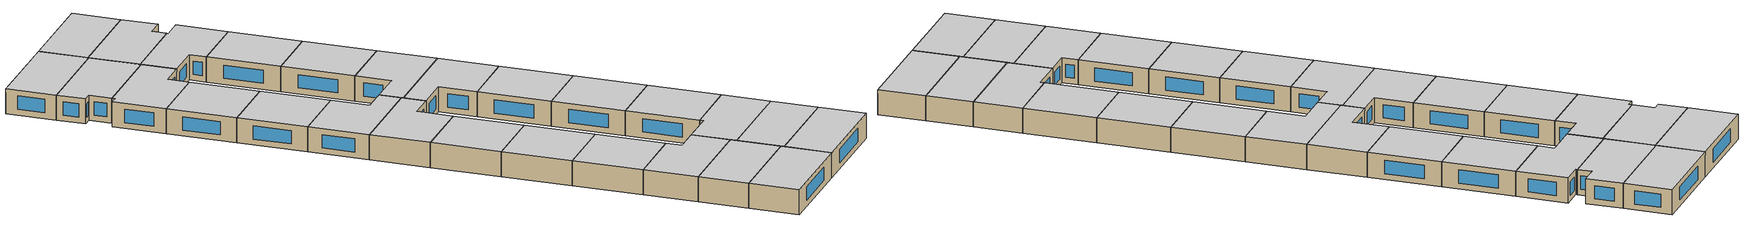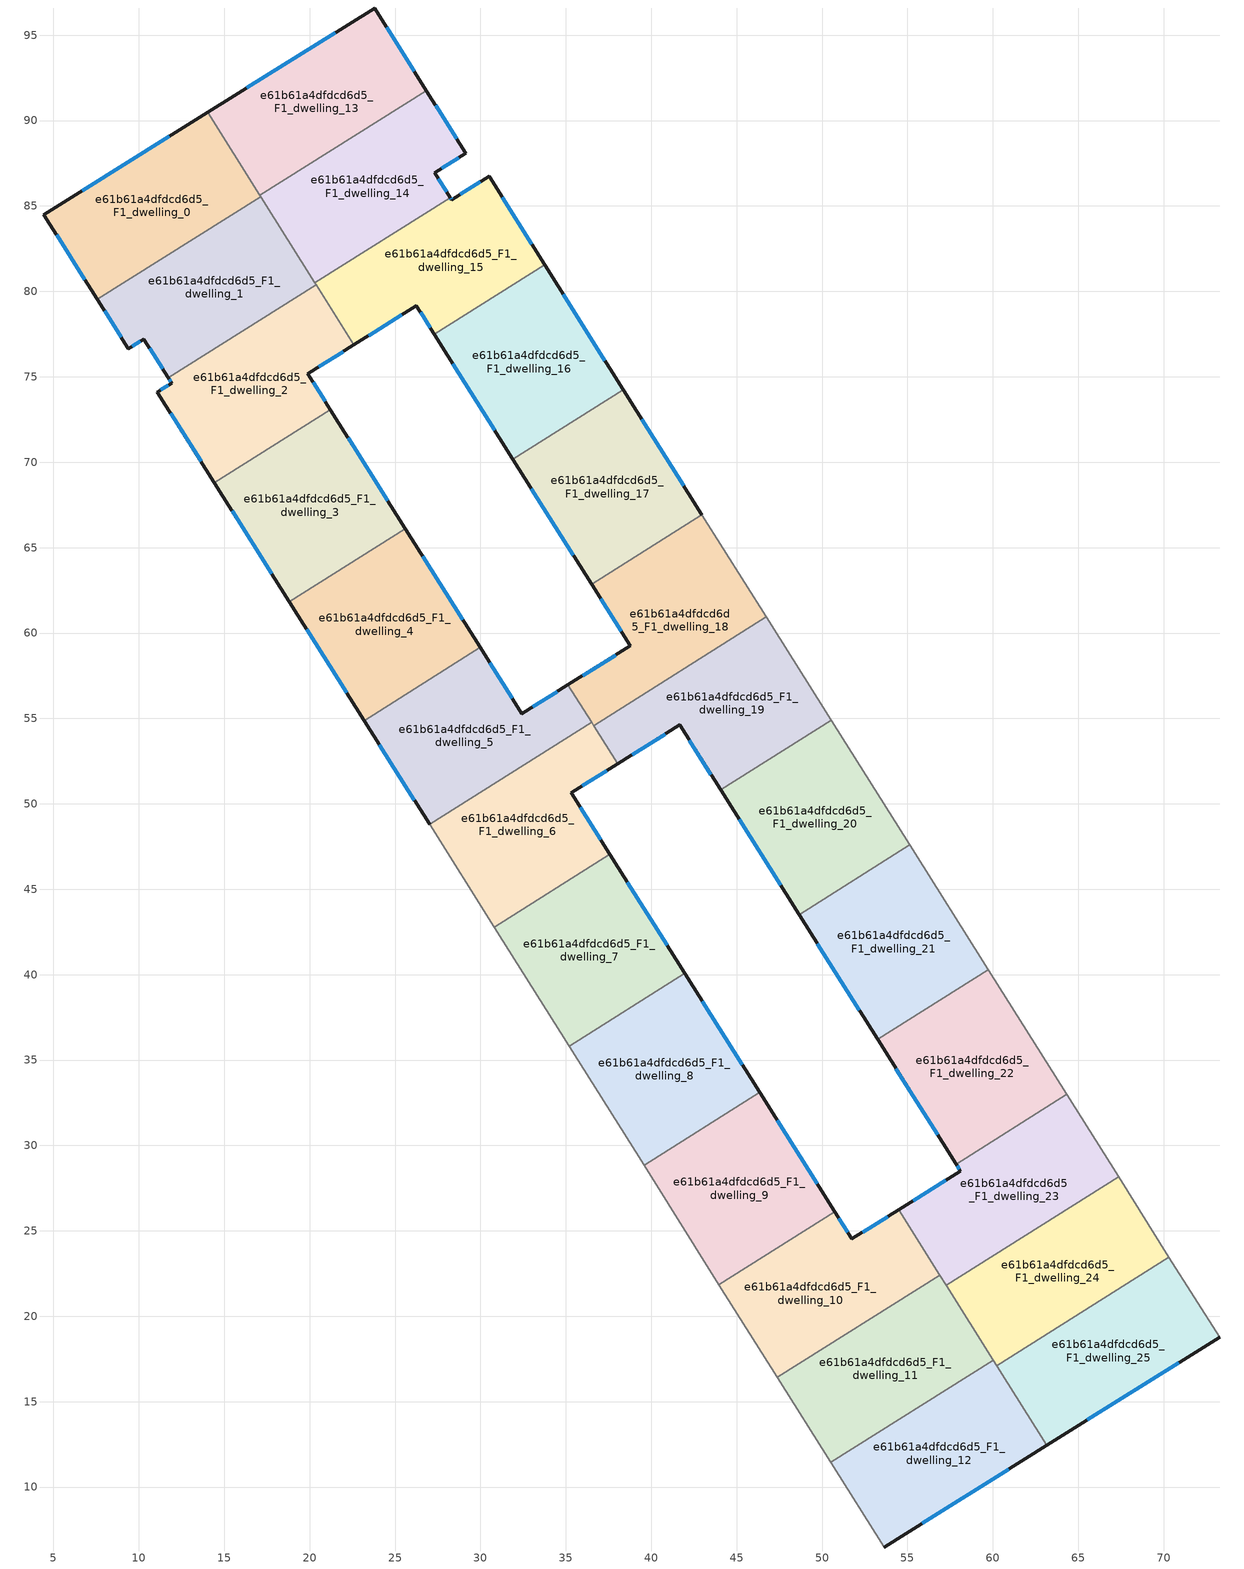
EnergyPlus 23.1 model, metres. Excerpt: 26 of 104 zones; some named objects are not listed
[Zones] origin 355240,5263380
e61b61a4dfdcd6d5_F1_dwelling_0
 floor to e61b61a4dfdcd6d5_F0_dwelling_0 (EU_floor_Construction): 14.02,90.48 17.13,85.55 7.57,79.53 4.45,84.49 z3
 wall outside (EU_wall_Construction): 14.02,90.48 4.45,84.49 7.57,79.53 z3:6
 wall to e61b61a4dfdcd6d5_F1_dwelling_1 (EU_wall_Construction): 7.57,79.53 17.13,85.55 z3:6
 wall to e61b61a4dfdcd6d5_F1_dwelling_13 (EU_wall_Construction): 17.08,85.62 14.02,90.48 z3:6
 wall to e61b61a4dfdcd6d5_F1_dwelling_14 (EU_wall_Construction): 17.13,85.55 17.08,85.62 z3:6
 window (EU_Window_Construction): 5.18,83.33 6.84,80.7 / 11.77,89.07 6.7,85.9 z3.7:5.3
 ceiling to e61b61a4dfdcd6d5_F2_dwelling_0 (EU_floor_Construction): 17.13,85.55 14.02,90.48 4.45,84.49 7.57,79.53 z6
e61b61a4dfdcd6d5_F1_dwelling_1
 floor to e61b61a4dfdcd6d5_F0_dwelling_1 (EU_floor_Construction): 17.13,85.55 20.38,80.38 11.73,74.94 10.3,77.21 9.39,76.64 7.57,79.53 z3
 wall outside (EU_wall_Construction): 7.57,79.53 9.39,76.64 10.3,77.21 11.73,74.94 z3:6
 wall to e61b61a4dfdcd6d5_F1_dwelling_2 (EU_wall_Construction): 11.73,74.94 20.38,80.38 z3:6
 wall to e61b61a4dfdcd6d5_F1_dwelling_14 (EU_wall_Construction): 20.31,80.5 17.13,85.55 z3:6
 wall to e61b61a4dfdcd6d5_F1_dwelling_15 (EU_wall_Construction): 20.38,80.38 20.31,80.5 z3:6
 window (EU_Window_Construction): 10.64,76.68 11.39,75.47 / 9.61,76.78 10.09,77.08 / 8,78.85 8.96,77.32 z3.7:5.3
 ceiling to e61b61a4dfdcd6d5_F2_dwelling_1 (EU_floor_Construction): 20.38,80.38 17.13,85.55 7.57,79.53 9.39,76.64 10.3,77.21 11.73,74.94 z6
e61b61a4dfdcd6d5_F1_dwelling_10
 floor to e61b61a4dfdcd6d5_F0_dwelling_10 (EU_floor_Construction): 54.48,26.24 56.89,22.41 47.38,16.42 43.97,21.86 50.74,26.13 51.75,24.53 z3
 wall outside (EU_wall_Construction): 54.48,26.24 51.75,24.53 50.74,26.13 z3:6
 wall to e61b61a4dfdcd6d5_F1_dwelling_11 (EU_wall_Construction): 47.38,16.42 56.89,22.41 z3:6
 wall adiabatic (EU_wall_Construction): 43.97,21.86 47.38,16.42 z3:6
 wall to e61b61a4dfdcd6d5_F1_dwelling_9 (EU_wall_Construction): 50.74,26.13 43.97,21.86 z3:6
 wall to e61b61a4dfdcd6d5_F1_dwelling_23 (EU_wall_Construction): 56.89,22.41 54.48,26.24 z3:6
 window (EU_Window_Construction): 51.51,24.91 50.98,25.75 / 53.84,25.84 52.39,24.93 z3.7:5.3
 ceiling to e61b61a4dfdcd6d5_F2_dwelling_10 (EU_floor_Construction): 56.89,22.41 54.48,26.24 51.75,24.53 50.74,26.13 43.97,21.86 47.38,16.42 z6
e61b61a4dfdcd6d5_F1_dwelling_11
 floor to e61b61a4dfdcd6d5_F0_dwelling_11 (EU_floor_Construction): 56.89,22.41 60.02,17.44 50.51,11.45 47.38,16.42 z3
 wall to e61b61a4dfdcd6d5_F1_dwelling_12 (EU_wall_Construction): 50.51,11.45 60.02,17.44 z3:6
 wall adiabatic (EU_wall_Construction): 47.38,16.42 50.51,11.45 z3:6
 wall to e61b61a4dfdcd6d5_F1_dwelling_24 (EU_wall_Construction): 60.02,17.44 57.27,21.8 z3:6
 wall to e61b61a4dfdcd6d5_F1_dwelling_23 (EU_wall_Construction): 57.27,21.8 56.89,22.41 z3:6
 ceiling to e61b61a4dfdcd6d5_F2_dwelling_11 (EU_floor_Construction): 60.02,17.44 56.89,22.41 47.38,16.42 50.51,11.45 z6
e61b61a4dfdcd6d5_F1_dwelling_12
 floor to e61b61a4dfdcd6d5_F0_dwelling_12 (EU_floor_Construction): 60.02,17.44 63.16,12.45 53.63,6.49 50.51,11.45 z3
 wall outside (EU_wall_Construction): 53.63,6.49 63.16,12.45 z3:6
 wall adiabatic (EU_wall_Construction): 50.51,11.45 53.63,6.49 z3:6
 wall to e61b61a4dfdcd6d5_F1_dwelling_25 (EU_wall_Construction): 63.16,12.45 60.22,17.12 z3:6
 wall to e61b61a4dfdcd6d5_F1_dwelling_24 (EU_wall_Construction): 60.22,17.12 60.02,17.44 z3:6
 window (EU_Window_Construction): 55.87,7.89 60.92,11.05 z3.7:5.3
 ceiling to e61b61a4dfdcd6d5_F2_dwelling_12 (EU_floor_Construction): 63.16,12.45 60.02,17.44 50.51,11.45 53.63,6.49 z6
e61b61a4dfdcd6d5_F1_dwelling_13
 floor to e61b61a4dfdcd6d5_F0_dwelling_13 (EU_floor_Construction): 23.8,96.59 26.84,91.76 17.09,85.62 14.02,90.48 z3
 wall outside (EU_wall_Construction): 26.84,91.76 23.8,96.59 14.02,90.48 z3:6
 wall to e61b61a4dfdcd6d5_F1_dwelling_14 (EU_wall_Construction): 17.09,85.62 26.84,91.76 z3:6
 window (EU_Window_Construction): 21.51,95.15 16.32,91.91 / 26.13,92.89 24.52,95.46 z3.7:5.3
 ceiling to e61b61a4dfdcd6d5_F2_dwelling_13 (EU_floor_Construction): 26.84,91.76 23.8,96.59 14.02,90.48 17.09,85.62 z6
e61b61a4dfdcd6d5_F1_dwelling_14
 floor to e61b61a4dfdcd6d5_F0_dwelling_14 (EU_floor_Construction): 26.84,91.76 29.15,88.08 27.32,86.94 28.23,85.49 20.31,80.5 17.09,85.62 z3
 wall outside (EU_wall_Construction): 28.23,85.49 27.32,86.94 29.15,88.08 26.84,91.76 z3:6
 wall to e61b61a4dfdcd6d5_F1_dwelling_15 (EU_wall_Construction): 20.31,80.5 28.23,85.49 z3:6
 window (EU_Window_Construction): 28.61,88.95 27.38,90.9 / 27.75,87.21 28.72,87.82 / 28.02,85.83 27.53,86.6 z3.7:5.3
 ceiling to e61b61a4dfdcd6d5_F2_dwelling_14 (EU_floor_Construction): 28.23,85.49 27.32,86.94 29.15,88.08 26.84,91.76 17.09,85.62 20.31,80.5 z6
e61b61a4dfdcd6d5_F1_dwelling_15
 floor to e61b61a4dfdcd6d5_F0_dwelling_15 (EU_floor_Construction): 30.5,86.73 33.76,81.55 27.3,77.49 26.25,79.16 22.59,76.87 20.31,80.5 28.23,85.49 28.32,85.36 z3
 wall outside (EU_wall_Construction): 22.59,76.87 26.25,79.16 27.3,77.49 / 33.76,81.55 30.5,86.73 28.32,85.36 28.23,85.49 z3:6
 wall to e61b61a4dfdcd6d5_F1_dwelling_16 (EU_wall_Construction): 27.3,77.49 33.76,81.55 z3:6
 wall to e61b61a4dfdcd6d5_F1_dwelling_2 (EU_wall_Construction): 20.38,80.38 22.59,76.87 z3:6
 window (EU_Window_Construction): 26.5,78.77 27.05,77.88 / 23.45,77.41 25.39,78.62 / 28.3,85.39 28.25,85.46 / 29.99,86.41 28.83,85.68 / 33,82.77 31.27,85.51 z3.7:5.3
 ceiling to e61b61a4dfdcd6d5_F2_dwelling_15 (EU_floor_Construction): 33.76,81.55 30.5,86.73 28.32,85.36 28.23,85.49 20.31,80.5 22.59,76.87 26.25,79.16 27.3,77.49 z6
e61b61a4dfdcd6d5_F1_dwelling_16
 floor to e61b61a4dfdcd6d5_F0_dwelling_16 (EU_floor_Construction): 33.76,81.55 38.37,74.23 31.91,70.16 27.3,77.49 z3
 wall outside (EU_wall_Construction): 38.37,74.23 33.76,81.55 / 27.3,77.49 31.91,70.16 z3:6
 wall to e61b61a4dfdcd6d5_F1_dwelling_17 (EU_wall_Construction): 31.91,70.16 38.37,74.23 z3:6
 window (EU_Window_Construction): 37.28,75.95 34.84,79.83 / 28.38,75.77 30.82,71.88 z3.7:5.3
 ceiling to e61b61a4dfdcd6d5_F2_dwelling_16 (EU_floor_Construction): 38.37,74.23 33.76,81.55 27.3,77.49 31.91,70.16 z6
e61b61a4dfdcd6d5_F1_dwelling_17
 floor to e61b61a4dfdcd6d5_F0_dwelling_17 (EU_floor_Construction): 38.37,74.23 42.97,66.92 36.51,62.85 31.91,70.16 z3
 wall outside (EU_wall_Construction): 42.97,66.92 38.37,74.23 / 31.91,70.16 36.51,62.85 z3:6
 wall to e61b61a4dfdcd6d5_F1_dwelling_18 (EU_wall_Construction): 36.51,62.85 42.97,66.92 z3:6
 window (EU_Window_Construction): 41.89,68.63 39.45,72.52 / 32.99,68.45 35.42,64.56 z3.7:5.3
 ceiling to e61b61a4dfdcd6d5_F2_dwelling_17 (EU_floor_Construction): 42.97,66.92 38.37,74.23 31.91,70.16 36.51,62.85 z6
e61b61a4dfdcd6d5_F1_dwelling_18
 floor to e61b61a4dfdcd6d5_F0_dwelling_18 (EU_floor_Construction): 42.97,66.92 46.73,60.94 36.63,54.58 35.12,56.97 38.77,59.25 36.51,62.85 z3
 wall outside (EU_wall_Construction): 36.51,62.85 38.77,59.25 35.12,56.97 z3:6
 wall adiabatic (EU_wall_Construction): 46.73,60.94 42.97,66.92 z3:6
 wall to e61b61a4dfdcd6d5_F1_dwelling_19 (EU_wall_Construction): 36.63,54.58 46.73,60.94 z3:6
 wall to e61b61a4dfdcd6d5_F1_dwelling_5 (EU_wall_Construction): 35.12,56.97 36.51,54.77 z3:6
 wall to e61b61a4dfdcd6d5_F1_dwelling_6 (EU_wall_Construction): 36.51,54.77 36.63,54.58 z3:6
 window (EU_Window_Construction): 37.91,58.71 35.98,57.5 / 37.04,62 38.24,60.09 z3.7:5.3
 ceiling to e61b61a4dfdcd6d5_F2_dwelling_18 (EU_floor_Construction): 46.73,60.94 42.97,66.92 36.51,62.85 38.77,59.25 35.12,56.97 36.63,54.58 z6
e61b61a4dfdcd6d5_F1_dwelling_19
 floor to e61b61a4dfdcd6d5_F0_dwelling_19 (EU_floor_Construction): 46.73,60.94 50.53,54.89 44.06,50.82 41.67,54.62 38.03,52.35 36.63,54.58 z3
 wall outside (EU_wall_Construction): 38.03,52.35 41.67,54.62 44.06,50.82 z3:6
 wall adiabatic (EU_wall_Construction): 50.53,54.89 46.73,60.94 z3:6
 wall to e61b61a4dfdcd6d5_F1_dwelling_20 (EU_wall_Construction): 44.06,50.82 50.53,54.89 z3:6
 wall to e61b61a4dfdcd6d5_F1_dwelling_6 (EU_wall_Construction): 36.63,54.58 38.03,52.35 z3:6
 window (EU_Window_Construction): 38.89,52.88 40.81,54.08 / 42.23,53.72 43.5,51.71 z3.7:5.3
 ceiling to e61b61a4dfdcd6d5_F2_dwelling_19 (EU_floor_Construction): 50.53,54.89 46.73,60.94 36.63,54.58 38.03,52.35 41.67,54.62 44.06,50.82 z6
e61b61a4dfdcd6d5_F1_dwelling_2
 floor to e61b61a4dfdcd6d5_F0_dwelling_2 (EU_floor_Construction): 20.38,80.38 22.59,76.87 19.9,75.18 21.22,73.08 14.43,68.8 11.09,74.11 11.93,74.62 11.73,74.94 z3
 wall outside (EU_wall_Construction): 11.73,74.94 11.93,74.62 11.09,74.11 14.43,68.8 / 21.22,73.08 19.9,75.18 22.59,76.87 z3:6
 wall to e61b61a4dfdcd6d5_F1_dwelling_3 (EU_wall_Construction): 14.43,68.8 21.22,73.08 z3:6
 window (EU_Window_Construction): 11.88,72.86 13.65,70.05 / 11.73,74.5 11.29,74.23 / 11.78,74.86 11.88,74.7 / 20.53,75.58 21.96,76.47 / 20.91,73.57 20.21,74.69 z3.7:5.3
 ceiling to e61b61a4dfdcd6d5_F2_dwelling_2 (EU_floor_Construction): 21.22,73.08 19.9,75.18 22.59,76.87 20.38,80.38 11.73,74.94 11.93,74.62 11.09,74.11 14.43,68.8 z6
e61b61a4dfdcd6d5_F1_dwelling_20
 floor to e61b61a4dfdcd6d5_F0_dwelling_20 (EU_floor_Construction): 50.53,54.89 55.13,47.59 48.65,43.51 44.06,50.82 z3
 wall outside (EU_wall_Construction): 44.06,50.82 48.65,43.51 z3:6
 wall adiabatic (EU_wall_Construction): 55.13,47.59 50.53,54.89 z3:6
 wall to e61b61a4dfdcd6d5_F1_dwelling_21 (EU_wall_Construction): 48.65,43.51 55.13,47.59 z3:6
 window (EU_Window_Construction): 45.14,49.1 47.57,45.23 z3.7:5.3
 ceiling to e61b61a4dfdcd6d5_F2_dwelling_20 (EU_floor_Construction): 55.13,47.59 50.53,54.89 44.06,50.82 48.65,43.51 z6
e61b61a4dfdcd6d5_F1_dwelling_21
 floor to e61b61a4dfdcd6d5_F0_dwelling_21 (EU_floor_Construction): 55.13,47.59 59.72,40.29 53.25,36.21 48.65,43.51 z3
 wall outside (EU_wall_Construction): 48.65,43.51 53.25,36.21 z3:6
 wall adiabatic (EU_wall_Construction): 59.72,40.29 55.13,47.59 z3:6
 wall to e61b61a4dfdcd6d5_F1_dwelling_22 (EU_wall_Construction): 53.25,36.21 59.72,40.29 z3:6
 window (EU_Window_Construction): 49.73,41.8 52.17,37.93 z3.7:5.3
 ceiling to e61b61a4dfdcd6d5_F2_dwelling_21 (EU_floor_Construction): 59.72,40.29 55.13,47.59 48.65,43.51 53.25,36.21 z6
e61b61a4dfdcd6d5_F1_dwelling_22
 floor to e61b61a4dfdcd6d5_F0_dwelling_22 (EU_floor_Construction): 59.72,40.29 64.32,32.99 57.84,28.91 53.25,36.21 z3
 wall outside (EU_wall_Construction): 53.25,36.21 57.84,28.91 z3:6
 wall adiabatic (EU_wall_Construction): 64.32,32.99 59.72,40.29 z3:6
 wall to e61b61a4dfdcd6d5_F1_dwelling_23 (EU_wall_Construction): 57.84,28.91 64.32,32.99 z3:6
 window (EU_Window_Construction): 54.33,34.5 56.76,30.62 z3.7:5.3
 ceiling to e61b61a4dfdcd6d5_F2_dwelling_22 (EU_floor_Construction): 64.32,32.99 59.72,40.29 53.25,36.21 57.84,28.91 z6
e61b61a4dfdcd6d5_F1_dwelling_23
 floor to e61b61a4dfdcd6d5_F0_dwelling_23 (EU_floor_Construction): 64.32,32.99 67.36,28.16 57.27,21.8 54.48,26.24 58.1,28.5 57.84,28.91 z3
 wall outside (EU_wall_Construction): 57.84,28.91 58.1,28.5 54.48,26.24 z3:6
 wall adiabatic (EU_wall_Construction): 67.36,28.16 64.32,32.99 z3:6
 wall to e61b61a4dfdcd6d5_F1_dwelling_24 (EU_wall_Construction): 57.27,21.8 67.36,28.16 z3:6
 window (EU_Window_Construction): 57.25,27.97 55.33,26.77 / 57.9,28.81 58.04,28.6 z3.7:5.3
 ceiling to e61b61a4dfdcd6d5_F2_dwelling_23 (EU_floor_Construction): 67.36,28.16 64.32,32.99 57.84,28.91 58.1,28.5 54.48,26.24 57.27,21.8 z6
e61b61a4dfdcd6d5_F1_dwelling_24
 floor to e61b61a4dfdcd6d5_F0_dwelling_24 (EU_floor_Construction): 67.36,28.16 70.31,23.47 60.22,17.12 57.27,21.8 z3
 wall adiabatic (EU_wall_Construction): 70.31,23.47 67.36,28.16 z3:6
 wall to e61b61a4dfdcd6d5_F1_dwelling_25 (EU_wall_Construction): 60.22,17.12 70.31,23.47 z3:6
 ceiling to e61b61a4dfdcd6d5_F2_dwelling_24 (EU_floor_Construction): 70.31,23.47 67.36,28.16 57.27,21.8 60.22,17.12 z6
e61b61a4dfdcd6d5_F1_dwelling_25
 floor to e61b61a4dfdcd6d5_F0_dwelling_25 (EU_floor_Construction): 70.31,23.47 73.27,18.76 63.16,12.45 60.22,17.12 z3
 wall outside (EU_wall_Construction): 63.16,12.45 73.27,18.76 z3:6
 wall adiabatic (EU_wall_Construction): 73.27,18.76 70.31,23.47 z3:6
 window (EU_Window_Construction): 65.53,13.93 70.89,17.28 z3.7:5.3
 ceiling to e61b61a4dfdcd6d5_F2_dwelling_25 (EU_floor_Construction): 73.27,18.76 70.31,23.47 60.22,17.12 63.16,12.45 z6
e61b61a4dfdcd6d5_F1_dwelling_3
 floor to e61b61a4dfdcd6d5_F0_dwelling_3 (EU_floor_Construction): 21.22,73.08 25.6,66.12 18.81,61.84 14.43,68.8 z3
 wall outside (EU_wall_Construction): 25.6,66.12 21.22,73.08 / 14.43,68.8 18.81,61.84 z3:6
 wall to e61b61a4dfdcd6d5_F1_dwelling_4 (EU_wall_Construction): 18.81,61.84 25.6,66.12 z3:6
 window (EU_Window_Construction): 24.57,67.75 22.25,71.44 / 15.46,67.17 17.78,63.48 z3.7:5.3
 ceiling to e61b61a4dfdcd6d5_F2_dwelling_3 (EU_floor_Construction): 25.6,66.12 21.22,73.08 14.43,68.8 18.81,61.84 z6
e61b61a4dfdcd6d5_F1_dwelling_4
 floor to e61b61a4dfdcd6d5_F0_dwelling_4 (EU_floor_Construction): 25.6,66.12 29.98,59.16 23.19,54.88 18.81,61.84 z3
 wall outside (EU_wall_Construction): 29.98,59.16 25.6,66.12 / 18.81,61.84 23.19,54.88 z3:6
 wall to e61b61a4dfdcd6d5_F1_dwelling_5 (EU_wall_Construction): 23.19,54.88 29.98,59.16 z3:6
 window (EU_Window_Construction): 28.95,60.79 26.63,64.48 / 19.84,60.21 22.16,56.51 z3.7:5.3
 ceiling to e61b61a4dfdcd6d5_F2_dwelling_4 (EU_floor_Construction): 29.98,59.16 25.6,66.12 18.81,61.84 23.19,54.88 z6
e61b61a4dfdcd6d5_F1_dwelling_5
 floor to e61b61a4dfdcd6d5_F0_dwelling_5 (EU_floor_Construction): 35.12,56.97 36.51,54.77 27.02,48.79 23.19,54.88 29.98,59.16 32.42,55.28 z3
 wall outside (EU_wall_Construction): 23.19,54.88 27.02,48.79 / 35.12,56.97 32.42,55.28 29.98,59.16 z3:6
 wall to e61b61a4dfdcd6d5_F1_dwelling_6 (EU_wall_Construction): 27.02,48.79 36.51,54.77 z3:6
 window (EU_Window_Construction): 24.09,53.45 26.12,50.22 / 31.85,56.19 30.56,58.25 / 34.49,56.57 33.06,55.67 z3.7:5.3
 ceiling to e61b61a4dfdcd6d5_F2_dwelling_5 (EU_floor_Construction): 36.51,54.77 35.12,56.97 32.42,55.28 29.98,59.16 23.19,54.88 27.02,48.79 z6
e61b61a4dfdcd6d5_F1_dwelling_6
 floor to e61b61a4dfdcd6d5_F0_dwelling_6 (EU_floor_Construction): 36.51,54.77 38.03,52.35 35.32,50.65 37.58,47.05 30.8,42.78 27.02,48.79 z3
 wall outside (EU_wall_Construction): 37.58,47.05 35.32,50.65 38.03,52.35 z3:6
 wall to e61b61a4dfdcd6d5_F1_dwelling_7 (EU_wall_Construction): 30.8,42.78 37.58,47.05 z3:6
 wall adiabatic (EU_wall_Construction): 27.02,48.79 30.8,42.78 z3:6
 window (EU_Window_Construction): 35.95,51.05 37.4,51.95 / 37.05,47.9 35.85,49.8 z3.7:5.3
 ceiling to e61b61a4dfdcd6d5_F2_dwelling_6 (EU_floor_Construction): 37.58,47.05 35.32,50.65 38.03,52.35 36.51,54.77 27.02,48.79 30.8,42.78 z6
e61b61a4dfdcd6d5_F1_dwelling_7
 floor to e61b61a4dfdcd6d5_F0_dwelling_7 (EU_floor_Construction): 37.58,47.05 41.97,40.08 35.19,35.81 30.8,42.78 z3
 wall outside (EU_wall_Construction): 41.97,40.08 37.58,47.05 z3:6
 wall to e61b61a4dfdcd6d5_F1_dwelling_8 (EU_wall_Construction): 35.19,35.81 41.97,40.08 z3:6
 wall adiabatic (EU_wall_Construction): 30.8,42.78 35.19,35.81 z3:6
 window (EU_Window_Construction): 40.94,41.71 38.61,45.41 z3.7:5.3
 ceiling to e61b61a4dfdcd6d5_F2_dwelling_7 (EU_floor_Construction): 41.97,40.08 37.58,47.05 30.8,42.78 35.19,35.81 z6
e61b61a4dfdcd6d5_F1_dwelling_8
 floor to e61b61a4dfdcd6d5_F0_dwelling_8 (EU_floor_Construction): 41.97,40.08 46.36,33.1 39.58,28.83 35.19,35.81 z3
 wall outside (EU_wall_Construction): 46.36,33.1 41.97,40.08 z3:6
 wall to e61b61a4dfdcd6d5_F1_dwelling_9 (EU_wall_Construction): 39.58,28.83 46.36,33.1 z3:6
 wall adiabatic (EU_wall_Construction): 35.19,35.81 39.58,28.83 z3:6
 window (EU_Window_Construction): 45.33,34.74 43,38.44 z3.7:5.3
 ceiling to e61b61a4dfdcd6d5_F2_dwelling_8 (EU_floor_Construction): 46.36,33.1 41.97,40.08 35.19,35.81 39.58,28.83 z6
e61b61a4dfdcd6d5_F1_dwelling_9
 floor to e61b61a4dfdcd6d5_F0_dwelling_9 (EU_floor_Construction): 46.36,33.1 50.74,26.13 43.97,21.86 39.58,28.83 z3
 wall outside (EU_wall_Construction): 50.74,26.13 46.36,33.1 z3:6
 wall adiabatic (EU_wall_Construction): 39.58,28.83 43.97,21.86 z3:6
 window (EU_Window_Construction): 49.71,27.76 47.39,31.46 z3.7:5.3
 ceiling to e61b61a4dfdcd6d5_F2_dwelling_9 (EU_floor_Construction): 50.74,26.13 46.36,33.1 39.58,28.83 43.97,21.86 z6
[Building]
EU S2 Campaign: North Axis=0; Terrain=City; Solar Distribution=FullExterior
[Site:Location]
Budapest.Ferenc.Liszt.Intl.AP: Latitude=47.437; Longitude=19.256; Time Zone=1; Elevation=185
[SizingPeriod:WeatherFileDays]
AnnualSizingPeriod: Begin Month=1; Begin Day of Month=1; End Month=12; End Day of Month=31; Day of Week for Start Day=Monday; Use Weather File Daylight Saving Period=No; Use Weather File Rain and Snow Indicators=No
[MATERIAL]
EU_InternalMass_Material: Roughness=MediumRough; Thickness=0.1; Conductivity=1; Density=1800; Specific Heat=900; Thermal Absorptance=0.9; Solar Absorptance=0.7; Visible Absorptance=0.7
[MATERIAL:NOMASS] Roughness=MediumRough; Thermal Absorptance=0.9; Solar Absorptance=0.7; Visible Absorptance=0.7
Name | Thermal Resistance
EU_wall_NoMass | 0.832559
EU_floor_NoMass | 0.872794
[WINDOWMATERIAL:SIMPLEGLAZINGSYSTEM]
EU_Window_SimpleGlazing: UFactor=2.79869; Solar Heat Gain Coefficient=0.75; Visible Transmittance=0.75
[CONSTRUCTION]
EU_wall_Construction: EU_wall_NoMass
EU_floor_Construction: EU_floor_NoMass
EU_Window_Construction: EU_Window_SimpleGlazing
EU_InternalMass_Construction: EU_InternalMass_Material
[ZONE] Type=1; Multiplier=1; Ceiling Height=autocalculate; Floor Area=autocalculate; Part of Total Floor Area=Yes
Name | Volume
e61b61a4dfdcd6d5_F1_dwelling_0 | 198.034
e61b61a4dfdcd6d5_F1_dwelling_1 | 198.077
e61b61a4dfdcd6d5_F1_dwelling_10 | 198.026
e61b61a4dfdcd6d5_F1_dwelling_11 | 198.075
e61b61a4dfdcd6d5_F1_dwelling_12; e61b61a4dfdcd6d5_F1_dwelling_7 | 198.046
e61b61a4dfdcd6d5_F1_dwelling_13; e61b61a4dfdcd6d5_F1_dwelling_8 | 198.064
e61b61a4dfdcd6d5_F1_dwelling_14 | 198.062
e61b61a4dfdcd6d5_F1_dwelling_15 | 198.027
e61b61a4dfdcd6d5_F1_dwelling_16 | 198.063
e61b61a4dfdcd6d5_F1_dwelling_17 | 198.042
e61b61a4dfdcd6d5_F1_dwelling_18 | 198.083
e61b61a4dfdcd6d5_F1_dwelling_19 | 198.043
e61b61a4dfdcd6d5_F1_dwelling_2; e61b61a4dfdcd6d5_F1_dwelling_4 | 198.066
e61b61a4dfdcd6d5_F1_dwelling_20 | 198.056
e61b61a4dfdcd6d5_F1_dwelling_21 | 198.044
e61b61a4dfdcd6d5_F1_dwelling_22 | 198.074
e61b61a4dfdcd6d5_F1_dwelling_23 | 198.048
e61b61a4dfdcd6d5_F1_dwelling_24 | 198.051
e61b61a4dfdcd6d5_F1_dwelling_25 | 198.054
e61b61a4dfdcd6d5_F1_dwelling_3 | 198.023
e61b61a4dfdcd6d5_F1_dwelling_5 | 198.053
e61b61a4dfdcd6d5_F1_dwelling_6 | 198.05
e61b61a4dfdcd6d5_F1_dwelling_9 | 198.061
[INTERNALMASS] Construction=EU_InternalMass_Construction
Name | Zone or ZoneList | Surface Area
e61b61a4dfdcd6d5_F1_dwelling_0_EU_InternalMass | e61b61a4dfdcd6d5_F1_dwelling_0 | 66.0112
e61b61a4dfdcd6d5_F1_dwelling_1_EU_InternalMass | e61b61a4dfdcd6d5_F1_dwelling_1 | 66.0256
e61b61a4dfdcd6d5_F1_dwelling_2_EU_InternalMass | e61b61a4dfdcd6d5_F1_dwelling_2 | 66.0222
e61b61a4dfdcd6d5_F1_dwelling_3_EU_InternalMass | e61b61a4dfdcd6d5_F1_dwelling_3 | 66.0077
e61b61a4dfdcd6d5_F1_dwelling_4_EU_InternalMass | e61b61a4dfdcd6d5_F1_dwelling_4 | 66.0221
e61b61a4dfdcd6d5_F1_dwelling_5_EU_InternalMass | e61b61a4dfdcd6d5_F1_dwelling_5 | 66.0181
e61b61a4dfdcd6d5_F1_dwelling_6_EU_InternalMass | e61b61a4dfdcd6d5_F1_dwelling_6 | 66.0167
e61b61a4dfdcd6d5_F1_dwelling_7_EU_InternalMass | e61b61a4dfdcd6d5_F1_dwelling_7 | 66.0156
e61b61a4dfdcd6d5_F1_dwelling_8_EU_InternalMass | e61b61a4dfdcd6d5_F1_dwelling_8 | 66.0214
e61b61a4dfdcd6d5_F1_dwelling_9_EU_InternalMass | e61b61a4dfdcd6d5_F1_dwelling_9 | 66.0203
e61b61a4dfdcd6d5_F1_dwelling_10_EU_InternalMass | e61b61a4dfdcd6d5_F1_dwelling_10 | 66.0088
e61b61a4dfdcd6d5_F1_dwelling_11_EU_InternalMass | e61b61a4dfdcd6d5_F1_dwelling_11 | 66.025
e61b61a4dfdcd6d5_F1_dwelling_12_EU_InternalMass | e61b61a4dfdcd6d5_F1_dwelling_12 | 66.0154
e61b61a4dfdcd6d5_F1_dwelling_13_EU_InternalMass | e61b61a4dfdcd6d5_F1_dwelling_13 | 66.0213
e61b61a4dfdcd6d5_F1_dwelling_14_EU_InternalMass | e61b61a4dfdcd6d5_F1_dwelling_14 | 66.0205
e61b61a4dfdcd6d5_F1_dwelling_15_EU_InternalMass | e61b61a4dfdcd6d5_F1_dwelling_15 | 66.0091
e61b61a4dfdcd6d5_F1_dwelling_16_EU_InternalMass | e61b61a4dfdcd6d5_F1_dwelling_16 | 66.0211
e61b61a4dfdcd6d5_F1_dwelling_17_EU_InternalMass | e61b61a4dfdcd6d5_F1_dwelling_17 | 66.0142
e61b61a4dfdcd6d5_F1_dwelling_18_EU_InternalMass | e61b61a4dfdcd6d5_F1_dwelling_18 | 66.0277
e61b61a4dfdcd6d5_F1_dwelling_19_EU_InternalMass | e61b61a4dfdcd6d5_F1_dwelling_19 | 66.0145
e61b61a4dfdcd6d5_F1_dwelling_20_EU_InternalMass | e61b61a4dfdcd6d5_F1_dwelling_20 | 66.0189
e61b61a4dfdcd6d5_F1_dwelling_21_EU_InternalMass | e61b61a4dfdcd6d5_F1_dwelling_21 | 66.0148
e61b61a4dfdcd6d5_F1_dwelling_22_EU_InternalMass | e61b61a4dfdcd6d5_F1_dwelling_22 | 66.0247
e61b61a4dfdcd6d5_F1_dwelling_23_EU_InternalMass | e61b61a4dfdcd6d5_F1_dwelling_23 | 66.0157
e61b61a4dfdcd6d5_F1_dwelling_24_EU_InternalMass | e61b61a4dfdcd6d5_F1_dwelling_24 | 66.017
e61b61a4dfdcd6d5_F1_dwelling_25_EU_InternalMass | e61b61a4dfdcd6d5_F1_dwelling_25 | 66.0179
[OTHEREQUIPMENT] Fuel Type=Electricity; Design Level Calculation Method=Watts/Area; Power per Zone Floor Area=1; Fraction Latent=0; Fraction Radiant=0; Fraction Lost=0; Carbon Dioxide Generation Rate=0; EndUse Subcategory=EU_Step8_InternalGains
Name | Zone or ZoneList or Space or SpaceList | Schedule
EU_Step8_InternalGain_e61b61a4dfdcd6d5_F1_dwelling_0_f000 | e61b61a4dfdcd6d5_F1_dwelling_0 | EU_Step8_GainSchedule_e61b61a4dfdcd6d5_F1_dwelling_0_f000
EU_Step8_InternalGain_e61b61a4dfdcd6d5_F1_dwelling_1_f000 | e61b61a4dfdcd6d5_F1_dwelling_1 | EU_Step8_GainSchedule_e61b61a4dfdcd6d5_F1_dwelling_1_f000
EU_Step8_InternalGain_e61b61a4dfdcd6d5_F1_dwelling_2_f000 | e61b61a4dfdcd6d5_F1_dwelling_2 | EU_Step8_GainSchedule_e61b61a4dfdcd6d5_F1_dwelling_2_f000
EU_Step8_InternalGain_e61b61a4dfdcd6d5_F1_dwelling_3_f000 | e61b61a4dfdcd6d5_F1_dwelling_3 | EU_Step8_GainSchedule_e61b61a4dfdcd6d5_F1_dwelling_3_f000
EU_Step8_InternalGain_e61b61a4dfdcd6d5_F1_dwelling_4_f000 | e61b61a4dfdcd6d5_F1_dwelling_4 | EU_Step8_GainSchedule_e61b61a4dfdcd6d5_F1_dwelling_4_f000
EU_Step8_InternalGain_e61b61a4dfdcd6d5_F1_dwelling_5_f000 | e61b61a4dfdcd6d5_F1_dwelling_5 | EU_Step8_GainSchedule_e61b61a4dfdcd6d5_F1_dwelling_5_f000
EU_Step8_InternalGain_e61b61a4dfdcd6d5_F1_dwelling_6_f000 | e61b61a4dfdcd6d5_F1_dwelling_6 | EU_Step8_GainSchedule_e61b61a4dfdcd6d5_F1_dwelling_6_f000
EU_Step8_InternalGain_e61b61a4dfdcd6d5_F1_dwelling_7_f000 | e61b61a4dfdcd6d5_F1_dwelling_7 | EU_Step8_GainSchedule_e61b61a4dfdcd6d5_F1_dwelling_7_f000
EU_Step8_InternalGain_e61b61a4dfdcd6d5_F1_dwelling_8_f000 | e61b61a4dfdcd6d5_F1_dwelling_8 | EU_Step8_GainSchedule_e61b61a4dfdcd6d5_F1_dwelling_8_f000
EU_Step8_InternalGain_e61b61a4dfdcd6d5_F1_dwelling_9_f000 | e61b61a4dfdcd6d5_F1_dwelling_9 | EU_Step8_GainSchedule_e61b61a4dfdcd6d5_F1_dwelling_9_f000
EU_Step8_InternalGain_e61b61a4dfdcd6d5_F1_dwelling_10_f000 | e61b61a4dfdcd6d5_F1_dwelling_10 | EU_Step8_GainSchedule_e61b61a4dfdcd6d5_F1_dwelling_10_f000
EU_Step8_InternalGain_e61b61a4dfdcd6d5_F1_dwelling_11_f000 | e61b61a4dfdcd6d5_F1_dwelling_11 | EU_Step8_GainSchedule_e61b61a4dfdcd6d5_F1_dwelling_11_f000
EU_Step8_InternalGain_e61b61a4dfdcd6d5_F1_dwelling_12_f000 | e61b61a4dfdcd6d5_F1_dwelling_12 | EU_Step8_GainSchedule_e61b61a4dfdcd6d5_F1_dwelling_12_f000
EU_Step8_InternalGain_e61b61a4dfdcd6d5_F1_dwelling_13_f000 | e61b61a4dfdcd6d5_F1_dwelling_13 | EU_Step8_GainSchedule_e61b61a4dfdcd6d5_F1_dwelling_13_f000
EU_Step8_InternalGain_e61b61a4dfdcd6d5_F1_dwelling_14_f000 | e61b61a4dfdcd6d5_F1_dwelling_14 | EU_Step8_GainSchedule_e61b61a4dfdcd6d5_F1_dwelling_14_f000
EU_Step8_InternalGain_e61b61a4dfdcd6d5_F1_dwelling_15_f000 | e61b61a4dfdcd6d5_F1_dwelling_15 | EU_Step8_GainSchedule_e61b61a4dfdcd6d5_F1_dwelling_15_f000
EU_Step8_InternalGain_e61b61a4dfdcd6d5_F1_dwelling_16_f000 | e61b61a4dfdcd6d5_F1_dwelling_16 | EU_Step8_GainSchedule_e61b61a4dfdcd6d5_F1_dwelling_16_f000
EU_Step8_InternalGain_e61b61a4dfdcd6d5_F1_dwelling_17_f000 | e61b61a4dfdcd6d5_F1_dwelling_17 | EU_Step8_GainSchedule_e61b61a4dfdcd6d5_F1_dwelling_17_f000
EU_Step8_InternalGain_e61b61a4dfdcd6d5_F1_dwelling_18_f000 | e61b61a4dfdcd6d5_F1_dwelling_18 | EU_Step8_GainSchedule_e61b61a4dfdcd6d5_F1_dwelling_18_f000
EU_Step8_InternalGain_e61b61a4dfdcd6d5_F1_dwelling_19_f000 | e61b61a4dfdcd6d5_F1_dwelling_19 | EU_Step8_GainSchedule_e61b61a4dfdcd6d5_F1_dwelling_19_f000
EU_Step8_InternalGain_e61b61a4dfdcd6d5_F1_dwelling_20_f000 | e61b61a4dfdcd6d5_F1_dwelling_20 | EU_Step8_GainSchedule_e61b61a4dfdcd6d5_F1_dwelling_20_f000
EU_Step8_InternalGain_e61b61a4dfdcd6d5_F1_dwelling_21_f000 | e61b61a4dfdcd6d5_F1_dwelling_21 | EU_Step8_GainSchedule_e61b61a4dfdcd6d5_F1_dwelling_21_f000
EU_Step8_InternalGain_e61b61a4dfdcd6d5_F1_dwelling_22_f000 | e61b61a4dfdcd6d5_F1_dwelling_22 | EU_Step8_GainSchedule_e61b61a4dfdcd6d5_F1_dwelling_22_f000
EU_Step8_InternalGain_e61b61a4dfdcd6d5_F1_dwelling_23_f000 | e61b61a4dfdcd6d5_F1_dwelling_23 | EU_Step8_GainSchedule_e61b61a4dfdcd6d5_F1_dwelling_23_f000
EU_Step8_InternalGain_e61b61a4dfdcd6d5_F1_dwelling_24_f000 | e61b61a4dfdcd6d5_F1_dwelling_24 | EU_Step8_GainSchedule_e61b61a4dfdcd6d5_F1_dwelling_24_f000
EU_Step8_InternalGain_e61b61a4dfdcd6d5_F1_dwelling_25_f000 | e61b61a4dfdcd6d5_F1_dwelling_25 | EU_Step8_GainSchedule_e61b61a4dfdcd6d5_F1_dwelling_25_f000
[ZONEVENTILATION:DESIGNFLOWRATE] Schedule=EU_AlwaysOn; Design Flow Rate Calculation Method=AirChanges/Hour; Air Changes per Hour=0.475469; Ventilation Type=Natural; Fan Pressure Rise=0; Fan Total Efficiency=1; Constant Term Coefficient=1; Temperature Term Coefficient=0; Velocity Term Coefficient=0; Velocity Squared Term Coefficient=0; Minimum Indoor Temperature=-100; Maximum Indoor Temperature=100; Delta Temperature=-100; Minimum Outdoor Temperature=-100; Maximum Outdoor Temperature=100; Maximum Wind Speed=40
Name | Zone or ZoneList or Space or SpaceList
EU_ConstantAir_e61b61a4dfdcd6d5_F1_dwelling_0 | e61b61a4dfdcd6d5_F1_dwelling_0
EU_ConstantAir_e61b61a4dfdcd6d5_F1_dwelling_1 | e61b61a4dfdcd6d5_F1_dwelling_1
EU_ConstantAir_e61b61a4dfdcd6d5_F1_dwelling_2 | e61b61a4dfdcd6d5_F1_dwelling_2
EU_ConstantAir_e61b61a4dfdcd6d5_F1_dwelling_3 | e61b61a4dfdcd6d5_F1_dwelling_3
EU_ConstantAir_e61b61a4dfdcd6d5_F1_dwelling_4 | e61b61a4dfdcd6d5_F1_dwelling_4
EU_ConstantAir_e61b61a4dfdcd6d5_F1_dwelling_5 | e61b61a4dfdcd6d5_F1_dwelling_5
EU_ConstantAir_e61b61a4dfdcd6d5_F1_dwelling_6 | e61b61a4dfdcd6d5_F1_dwelling_6
EU_ConstantAir_e61b61a4dfdcd6d5_F1_dwelling_7 | e61b61a4dfdcd6d5_F1_dwelling_7
EU_ConstantAir_e61b61a4dfdcd6d5_F1_dwelling_8 | e61b61a4dfdcd6d5_F1_dwelling_8
EU_ConstantAir_e61b61a4dfdcd6d5_F1_dwelling_9 | e61b61a4dfdcd6d5_F1_dwelling_9
EU_ConstantAir_e61b61a4dfdcd6d5_F1_dwelling_10 | e61b61a4dfdcd6d5_F1_dwelling_10
EU_ConstantAir_e61b61a4dfdcd6d5_F1_dwelling_11 | e61b61a4dfdcd6d5_F1_dwelling_11
EU_ConstantAir_e61b61a4dfdcd6d5_F1_dwelling_12 | e61b61a4dfdcd6d5_F1_dwelling_12
EU_ConstantAir_e61b61a4dfdcd6d5_F1_dwelling_13 | e61b61a4dfdcd6d5_F1_dwelling_13
EU_ConstantAir_e61b61a4dfdcd6d5_F1_dwelling_14 | e61b61a4dfdcd6d5_F1_dwelling_14
EU_ConstantAir_e61b61a4dfdcd6d5_F1_dwelling_15 | e61b61a4dfdcd6d5_F1_dwelling_15
EU_ConstantAir_e61b61a4dfdcd6d5_F1_dwelling_16 | e61b61a4dfdcd6d5_F1_dwelling_16
EU_ConstantAir_e61b61a4dfdcd6d5_F1_dwelling_17 | e61b61a4dfdcd6d5_F1_dwelling_17
EU_ConstantAir_e61b61a4dfdcd6d5_F1_dwelling_18 | e61b61a4dfdcd6d5_F1_dwelling_18
EU_ConstantAir_e61b61a4dfdcd6d5_F1_dwelling_19 | e61b61a4dfdcd6d5_F1_dwelling_19
EU_ConstantAir_e61b61a4dfdcd6d5_F1_dwelling_20 | e61b61a4dfdcd6d5_F1_dwelling_20
EU_ConstantAir_e61b61a4dfdcd6d5_F1_dwelling_21 | e61b61a4dfdcd6d5_F1_dwelling_21
EU_ConstantAir_e61b61a4dfdcd6d5_F1_dwelling_22 | e61b61a4dfdcd6d5_F1_dwelling_22
EU_ConstantAir_e61b61a4dfdcd6d5_F1_dwelling_23 | e61b61a4dfdcd6d5_F1_dwelling_23
EU_ConstantAir_e61b61a4dfdcd6d5_F1_dwelling_24 | e61b61a4dfdcd6d5_F1_dwelling_24
EU_ConstantAir_e61b61a4dfdcd6d5_F1_dwelling_25 | e61b61a4dfdcd6d5_F1_dwelling_25
[HVACTEMPLATE:ZONE:IDEALLOADSAIRSYSTEM] System Availability Schedule=EU_AlwaysOn; Maximum Heating Supply Air Temperature=50; Minimum Cooling Supply Air Temperature=13; Maximum Heating Supply Air Humidity Ratio=0.0156; Minimum Cooling Supply Air Humidity Ratio=0.0077; Heating Limit=NoLimit; Cooling Limit=NoLimit; Heating Availability Schedule=EU_AlwaysOn; Cooling Availability Schedule=EU_CoolingOff; Dehumidification Control Type=ConstantSensibleHeatRatio; Cooling Sensible Heat Ratio=0.7; Dehumidification Setpoint=60; Humidification Control Type=None; Humidification Setpoint=30; Outdoor Air Method=None; Outdoor Air Flow Rate per Person=0.00944; Outdoor Air Flow Rate per Zone Floor Area=0; Outdoor Air Flow Rate per Zone=0; Demand Controlled Ventilation Type=None; Outdoor Air Economizer Type=NoEconomizer; Heat Recovery Type=None; Sensible Heat Recovery Effectiveness=0.7; Latent Heat Recovery Effectiveness=0.65
Name | Template Thermostat
e61b61a4dfdcd6d5_F1_dwelling_0 | EU_HeatOnly_e61b61a4dfdcd6d5_F1_dwelling_0
e61b61a4dfdcd6d5_F1_dwelling_1 | EU_HeatOnly_e61b61a4dfdcd6d5_F1_dwelling_1
e61b61a4dfdcd6d5_F1_dwelling_2 | EU_HeatOnly_e61b61a4dfdcd6d5_F1_dwelling_2
e61b61a4dfdcd6d5_F1_dwelling_3 | EU_HeatOnly_e61b61a4dfdcd6d5_F1_dwelling_3
e61b61a4dfdcd6d5_F1_dwelling_4 | EU_HeatOnly_e61b61a4dfdcd6d5_F1_dwelling_4
e61b61a4dfdcd6d5_F1_dwelling_5 | EU_HeatOnly_e61b61a4dfdcd6d5_F1_dwelling_5
e61b61a4dfdcd6d5_F1_dwelling_6 | EU_HeatOnly_e61b61a4dfdcd6d5_F1_dwelling_6
e61b61a4dfdcd6d5_F1_dwelling_7 | EU_HeatOnly_e61b61a4dfdcd6d5_F1_dwelling_7
e61b61a4dfdcd6d5_F1_dwelling_8 | EU_HeatOnly_e61b61a4dfdcd6d5_F1_dwelling_8
e61b61a4dfdcd6d5_F1_dwelling_9 | EU_HeatOnly_e61b61a4dfdcd6d5_F1_dwelling_9
e61b61a4dfdcd6d5_F1_dwelling_10 | EU_HeatOnly_e61b61a4dfdcd6d5_F1_dwelling_10
e61b61a4dfdcd6d5_F1_dwelling_11 | EU_HeatOnly_e61b61a4dfdcd6d5_F1_dwelling_11
e61b61a4dfdcd6d5_F1_dwelling_12 | EU_HeatOnly_e61b61a4dfdcd6d5_F1_dwelling_12
e61b61a4dfdcd6d5_F1_dwelling_13 | EU_HeatOnly_e61b61a4dfdcd6d5_F1_dwelling_13
e61b61a4dfdcd6d5_F1_dwelling_14 | EU_HeatOnly_e61b61a4dfdcd6d5_F1_dwelling_14
e61b61a4dfdcd6d5_F1_dwelling_15 | EU_HeatOnly_e61b61a4dfdcd6d5_F1_dwelling_15
e61b61a4dfdcd6d5_F1_dwelling_16 | EU_HeatOnly_e61b61a4dfdcd6d5_F1_dwelling_16
e61b61a4dfdcd6d5_F1_dwelling_17 | EU_HeatOnly_e61b61a4dfdcd6d5_F1_dwelling_17
e61b61a4dfdcd6d5_F1_dwelling_18 | EU_HeatOnly_e61b61a4dfdcd6d5_F1_dwelling_18
e61b61a4dfdcd6d5_F1_dwelling_19 | EU_HeatOnly_e61b61a4dfdcd6d5_F1_dwelling_19
e61b61a4dfdcd6d5_F1_dwelling_20 | EU_HeatOnly_e61b61a4dfdcd6d5_F1_dwelling_20
e61b61a4dfdcd6d5_F1_dwelling_21 | EU_HeatOnly_e61b61a4dfdcd6d5_F1_dwelling_21
e61b61a4dfdcd6d5_F1_dwelling_22 | EU_HeatOnly_e61b61a4dfdcd6d5_F1_dwelling_22
e61b61a4dfdcd6d5_F1_dwelling_23 | EU_HeatOnly_e61b61a4dfdcd6d5_F1_dwelling_23
e61b61a4dfdcd6d5_F1_dwelling_24 | EU_HeatOnly_e61b61a4dfdcd6d5_F1_dwelling_24
e61b61a4dfdcd6d5_F1_dwelling_25 | EU_HeatOnly_e61b61a4dfdcd6d5_F1_dwelling_25
[SIZING:ZONE] Zone Cooling Design Supply Air Temperature Input Method=SupplyAirTemperature; Zone Cooling Design Supply Air Temperature=13; Zone Heating Design Supply Air Temperature Input Method=SupplyAirTemperature; Zone Heating Design Supply Air Temperature=50; Zone Cooling Design Supply Air Humidity Ratio=0.008; Zone Heating Design Supply Air Humidity Ratio=0.008; Cooling Design Air Flow Method=DesignDay; Cooling Design Air Flow Rate=0; Cooling Minimum Air Flow per Zone Floor Area=0.000762; Cooling Minimum Air Flow=0; Cooling Minimum Air Flow Fraction=0.2; Heating Design Air Flow Method=DesignDay; Heating Design Air Flow Rate=0; Heating Maximum Air Flow per Zone Floor Area=0.002032; Heating Maximum Air Flow=0.141576; Heating Maximum Air Flow Fraction=0.3; Account for Dedicated Outdoor Air System=No; Dedicated Outdoor Air System Control Strategy=NeutralSupplyAir; Dedicated Outdoor Air Low Setpoint Temperature for Design=autosize; Dedicated Outdoor Air High Setpoint Temperature for Design=autosize; Zone Load Sizing Method=Sensible Load Only No Latent Load; Zone Latent Cooling Design Supply Air Humidity Ratio Input Method=HumidityRatioDifference; Zone Cooling Design Supply Air Humidity Ratio Difference=0.005; Zone Latent Heating Design Supply Air Humidity Ratio Input Method=HumidityRatioDifference; Zone Humidification Design Supply Air Humidity Ratio Difference=0.005
e61b61a4dfdcd6d5_F1_dwelling_0; e61b61a4dfdcd6d5_F1_dwelling_1; e61b61a4dfdcd6d5_F1_dwelling_2; e61b61a4dfdcd6d5_F1_dwelling_3; e61b61a4dfdcd6d5_F1_dwelling_4; e61b61a4dfdcd6d5_F1_dwelling_5; e61b61a4dfdcd6d5_F1_dwelling_6; e61b61a4dfdcd6d5_F1_dwelling_7; e61b61a4dfdcd6d5_F1_dwelling_8; e61b61a4dfdcd6d5_F1_dwelling_9; e61b61a4dfdcd6d5_F1_dwelling_10; e61b61a4dfdcd6d5_F1_dwelling_11; e61b61a4dfdcd6d5_F1_dwelling_12; e61b61a4dfdcd6d5_F1_dwelling_13; e61b61a4dfdcd6d5_F1_dwelling_14; e61b61a4dfdcd6d5_F1_dwelling_15; e61b61a4dfdcd6d5_F1_dwelling_16; e61b61a4dfdcd6d5_F1_dwelling_17; e61b61a4dfdcd6d5_F1_dwelling_18; e61b61a4dfdcd6d5_F1_dwelling_19; e61b61a4dfdcd6d5_F1_dwelling_20; e61b61a4dfdcd6d5_F1_dwelling_21; e61b61a4dfdcd6d5_F1_dwelling_22; e61b61a4dfdcd6d5_F1_dwelling_23; e61b61a4dfdcd6d5_F1_dwelling_24; e61b61a4dfdcd6d5_F1_dwelling_25
[SCHEDULE:CONSTANT]
Name | Hourly Value
EU_AlwaysOn | 1
EU_CoolingOff | 0
[SCHEDULE:FILE] Column Number=1; Rows to Skip at Top=0; Number of Hours of Data=8760; Column Separator=Comma; Interpolate to Timestep=No; Minutes per Item=60; Adjust Schedule for Daylight Savings=Yes
Name | File
EU_Step8_GainSchedule_e61b61a4dfdcd6d5_F1_dwelling_0_f000 | ../../schedules/e61b61a4dfdcd6d5/e61b61a4dfdcd6d5_F1_dwelling_0_f000_gain.csv
EU_Step8_GainSchedule_e61b61a4dfdcd6d5_F1_dwelling_1_f000 | ../../schedules/e61b61a4dfdcd6d5/e61b61a4dfdcd6d5_F1_dwelling_1_f000_gain.csv
EU_Step8_GainSchedule_e61b61a4dfdcd6d5_F1_dwelling_2_f000 | ../../schedules/e61b61a4dfdcd6d5/e61b61a4dfdcd6d5_F1_dwelling_2_f000_gain.csv
EU_Step8_GainSchedule_e61b61a4dfdcd6d5_F1_dwelling_3_f000 | ../../schedules/e61b61a4dfdcd6d5/e61b61a4dfdcd6d5_F1_dwelling_3_f000_gain.csv
EU_Step8_GainSchedule_e61b61a4dfdcd6d5_F1_dwelling_4_f000 | ../../schedules/e61b61a4dfdcd6d5/e61b61a4dfdcd6d5_F1_dwelling_4_f000_gain.csv
EU_Step8_GainSchedule_e61b61a4dfdcd6d5_F1_dwelling_5_f000 | ../../schedules/e61b61a4dfdcd6d5/e61b61a4dfdcd6d5_F1_dwelling_5_f000_gain.csv
EU_Step8_GainSchedule_e61b61a4dfdcd6d5_F1_dwelling_6_f000 | ../../schedules/e61b61a4dfdcd6d5/e61b61a4dfdcd6d5_F1_dwelling_6_f000_gain.csv
EU_Step8_GainSchedule_e61b61a4dfdcd6d5_F1_dwelling_7_f000 | ../../schedules/e61b61a4dfdcd6d5/e61b61a4dfdcd6d5_F1_dwelling_7_f000_gain.csv
EU_Step8_GainSchedule_e61b61a4dfdcd6d5_F1_dwelling_8_f000 | ../../schedules/e61b61a4dfdcd6d5/e61b61a4dfdcd6d5_F1_dwelling_8_f000_gain.csv
EU_Step8_GainSchedule_e61b61a4dfdcd6d5_F1_dwelling_9_f000 | ../../schedules/e61b61a4dfdcd6d5/e61b61a4dfdcd6d5_F1_dwelling_9_f000_gain.csv
EU_Step8_GainSchedule_e61b61a4dfdcd6d5_F1_dwelling_10_f000 | ../../schedules/e61b61a4dfdcd6d5/e61b61a4dfdcd6d5_F1_dwelling_10_f000_gain.csv
EU_Step8_GainSchedule_e61b61a4dfdcd6d5_F1_dwelling_11_f000 | ../../schedules/e61b61a4dfdcd6d5/e61b61a4dfdcd6d5_F1_dwelling_11_f000_gain.csv
EU_Step8_GainSchedule_e61b61a4dfdcd6d5_F1_dwelling_12_f000 | ../../schedules/e61b61a4dfdcd6d5/e61b61a4dfdcd6d5_F1_dwelling_12_f000_gain.csv
EU_Step8_GainSchedule_e61b61a4dfdcd6d5_F1_dwelling_13_f000 | ../../schedules/e61b61a4dfdcd6d5/e61b61a4dfdcd6d5_F1_dwelling_13_f000_gain.csv
EU_Step8_GainSchedule_e61b61a4dfdcd6d5_F1_dwelling_14_f000 | ../../schedules/e61b61a4dfdcd6d5/e61b61a4dfdcd6d5_F1_dwelling_14_f000_gain.csv
EU_Step8_GainSchedule_e61b61a4dfdcd6d5_F1_dwelling_15_f000 | ../../schedules/e61b61a4dfdcd6d5/e61b61a4dfdcd6d5_F1_dwelling_15_f000_gain.csv
EU_Step8_GainSchedule_e61b61a4dfdcd6d5_F1_dwelling_16_f000 | ../../schedules/e61b61a4dfdcd6d5/e61b61a4dfdcd6d5_F1_dwelling_16_f000_gain.csv
EU_Step8_GainSchedule_e61b61a4dfdcd6d5_F1_dwelling_17_f000 | ../../schedules/e61b61a4dfdcd6d5/e61b61a4dfdcd6d5_F1_dwelling_17_f000_gain.csv
EU_Step8_GainSchedule_e61b61a4dfdcd6d5_F1_dwelling_18_f000 | ../../schedules/e61b61a4dfdcd6d5/e61b61a4dfdcd6d5_F1_dwelling_18_f000_gain.csv
EU_Step8_GainSchedule_e61b61a4dfdcd6d5_F1_dwelling_19_f000 | ../../schedules/e61b61a4dfdcd6d5/e61b61a4dfdcd6d5_F1_dwelling_19_f000_gain.csv
EU_Step8_GainSchedule_e61b61a4dfdcd6d5_F1_dwelling_20_f000 | ../../schedules/e61b61a4dfdcd6d5/e61b61a4dfdcd6d5_F1_dwelling_20_f000_gain.csv
EU_Step8_GainSchedule_e61b61a4dfdcd6d5_F1_dwelling_21_f000 | ../../schedules/e61b61a4dfdcd6d5/e61b61a4dfdcd6d5_F1_dwelling_21_f000_gain.csv
EU_Step8_GainSchedule_e61b61a4dfdcd6d5_F1_dwelling_22_f000 | ../../schedules/e61b61a4dfdcd6d5/e61b61a4dfdcd6d5_F1_dwelling_22_f000_gain.csv
EU_Step8_GainSchedule_e61b61a4dfdcd6d5_F1_dwelling_23_f000 | ../../schedules/e61b61a4dfdcd6d5/e61b61a4dfdcd6d5_F1_dwelling_23_f000_gain.csv
EU_Step8_GainSchedule_e61b61a4dfdcd6d5_F1_dwelling_24_f000 | ../../schedules/e61b61a4dfdcd6d5/e61b61a4dfdcd6d5_F1_dwelling_24_f000_gain.csv
EU_Step8_GainSchedule_e61b61a4dfdcd6d5_F1_dwelling_25_f000 | ../../schedules/e61b61a4dfdcd6d5/e61b61a4dfdcd6d5_F1_dwelling_25_f000_gain.csv
